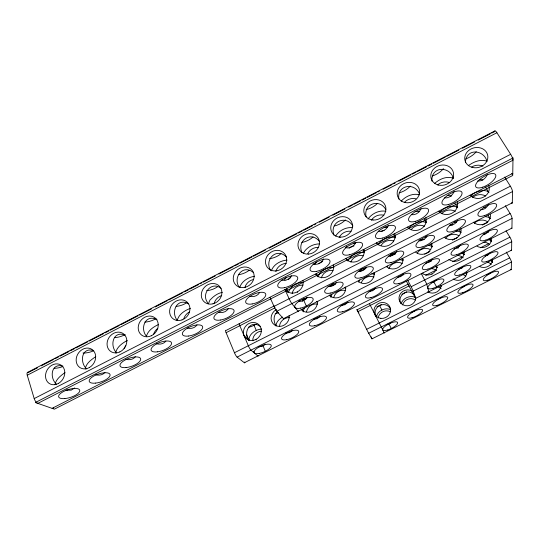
<?xml version="1.0" encoding="UTF-8"?>
<svg xmlns="http://www.w3.org/2000/svg" width="540" height="540" viewBox="0 0 540 540"><rect width="100%" height="100%" fill="white"/><g stroke="black" fill="none" stroke-linecap="round" stroke-linejoin="round"><path stroke-width="0.81" d="M431.946 181.136C430.785 166.435 449.496 165.584 453.391 178.18M115.661 352.917C116.728 347.058 122.344 343.116 127.271 340.477M358.844 312.876L356.927 309.616L367.666 331.405L371.965 338.85L511.299 269.487L511.414 262.042A3.55 0.634 62.6 0 0 509.693 257.857L506.25 252.099M406.471 281.293L415.679 298.363L511.596 250.155L511.724 241.697A3.787 0.722 62.8 0 0 509.888 237.175L506.075 230.877M274.178 305.957L226.024 330.453A3.868 0.709 63 0 0 226.112 332.681L234.448 352.748A3.915 0.722 63.3 0 0 237.107 357.109L244.357 362.745L511.933 228.123L512.082 218.43A4.057 0.83 63.1 0 0 510.111 213.516L505.305 205.693M269.953 297.338L274.016 306.41A4.232 0.479 63 0 0 276.777 311.263L283.459 318.681L512.318 202.804L512.487 191.585A4.367 0.965 63.5 0 0 510.368 186.206L504.671 177.093M376.508 316.683C377.494 310.824 385.519 306.909 390.724 309.798M146.34 336.71C147.575 330.811 153.326 326.889 158.49 324.533M177.242 320.504C178.605 314.361 184.815 310.338 190.424 308.394M465.453 162.331C465.939 148.156 483.779 149.344 486.972 161.285M288.529 292.397C290.156 286.274 297.094 282.319 303.19 282.386M239.74 287.496C241.589 281.198 248.393 277.189 254.59 276.244M401.146 303.791C402.577 298.276 409.833 295.117 415.017 297.182M271.343 270.803C273.476 264.458 280.638 260.483 287.071 260.118M358.729 282.11L359.282 280.51M318.107 276.743C320.22 270.614 327.672 266.591 333.983 267.638M347.895 261.103C350.325 255.069 357.959 251.276 364.271 252.653M303.325 253.469C306.113 247.563 313.025 243.878 319.437 243.898M352.944 226.024C345.721 214.265 329.218 222.082 333.929 235.13M454.086 191.437C452.743 195.359 448.781 198.464 444.528 197.903M386.91 266.841L387.308 266.011M378.047 244.958L380.072 242.075L383.535 239.483M388.348 225.315C386.964 229.426 382.462 232.234 378.162 231.215M421.011 208.602C419.627 212.49 415.537 215.359 411.358 214.663M355.84 242.183C354.355 246.382 349.529 248.886 345.249 247.597M487.188 174.751C485.73 178.538 481.829 181.514 477.65 180.961M302.427 301.111L304.297 298.418M323.602 258.903C322.036 263.068 317.108 265.268 312.916 263.905M335.624 236.101C338.985 230.56 345.931 227.023 352.39 227.603M427.127 235.69C425.723 238.903 422.26 241.164 418.716 240.732M291.506 275.751L288.549 279.504M396.725 251.329C395.3 254.401 391.925 256.459 388.523 256.061M330.473 286.51L333.531 283.277M457.495 220.475C456.044 223.459 452.817 225.599 449.449 225.308M368.044 219.024C371.817 213.543 379.242 209.945 385.877 211.295M488.248 204.869C486.83 207.671 483.928 209.79 480.721 209.763M359.357 280.368L359.62 279.929M307.071 297.216C305.505 300.301 301.806 301.901 298.465 301.205M336.629 282.218C335.036 285.302 331.331 286.949 327.956 286.234M408.55 228.67L410.326 226.49L413.161 224.397M366.417 267.098C364.878 269.987 361.51 271.708 358.27 271.235M259.652 292.451C257.749 296.075 253.118 297.418 249.359 296.176M489.389 230.256L486.621 233.267L483.091 234.495M331.945 294.043L330.932 297.223M304.466 308.057L303.548 310.041L303.413 311.857M460.627 244.937L457.792 247.833L453.971 248.92M228.204 308.718C226.307 312.059 222.001 313.268 218.437 312.235M432.068 259.51L429.428 262.13L425.898 263.203M197.012 324.844C195.068 328.01 190.904 329.042 187.461 328.084M347.942 302.083L345.067 304.682L340.963 305.444M375.725 288.077L372.809 290.696L368.982 291.478M403.711 273.962L400.761 276.608L397.197 277.398M439.25 212.517L443.799 208.737M320.207 316.217L317.264 318.688L313.43 319.329M359.08 271.323L361.348 269.176M401.166 201.197C405.52 196.364 412.857 192.935 419.351 194.805M463.158 266.436L460.964 268.441L458.17 269.406M292.666 330.244L289.656 332.586L285.815 333.086M135.392 356.67C133.292 359.579 129.249 360.241 125.962 359.303M489.915 253.024L487.694 255.049L485.15 255.98M165.901 341.071C163.789 343.98 159.739 344.689 156.431 343.717M436.415 279.97L433.931 282.015L431.109 282.751M265.322 344.162L262.507 346.268L258.95 346.802M104.956 372.37C102.816 375.098 98.928 375.638 95.742 374.767M74.756 387.936L71.199 390.143L66.083 390.177M434.383 183.668C439.175 179.206 446.884 175.649 453.323 178.315M318.782 263.79L320.686 262.271L322.697 261.488M470.549 195.932L472.649 194.177M415.375 310.271L415.017 310.615M440.181 297.898L439.817 298.249M465.143 285.451L463.05 286.916M490.273 272.916L489.078 273.895M349.076 248.191L351.358 246.591L354.024 245.896M390.555 322.738L390.184 323.062M468.362 165.659C473.425 161.885 480.62 158.841 486.864 161.217M289.406 278.512L285.64 280.348L281.158 280.152M289.575 278.424L290.817 277.547M414.828 310.777L411.649 312.215M439.621 298.411L437.157 299.7M389.995 323.217L387.025 324.493M472.878 194.022L473.627 193.556M64.955 372.613C60.791 375.617 55.843 379.337 54.986 384.737M277.756 311.607C273.031 314.658 273.362 321.476 275.92 325.843M95.715 356.704C91.287 359.606 85.914 363.454 85.226 369.11M488.855 274.03L487.924 274.496M413.417 224.242L414.234 223.803M473.884 193.401L474.431 193.104M282.663 317.068C279.531 318.917 275.954 321.86 276.007 325.843M383.805 239.335C387.275 237.58 391.77 235.966 395.489 237.904M381.139 231.363L384.082 230.411M361.598 269.028L362.387 268.65M444.076 208.589L444.92 208.163M27.749 372.296L494.849 130.943M28.58 372.398L37.571 367.754M41.317 365.816L53.312 359.62M54.81 358.844L58.556 356.913M60.055 356.137L69.046 351.493M70.544 350.717L74.291 348.779M75.789 348.003L87.784 341.813M89.282 341.037L103.518 333.68M105.017 332.903L108.769 330.973M110.268 330.197L119.259 325.553M120.758 324.776L137.997 315.873M139.495 315.097L151.483 308.9M155.23 306.963L167.225 300.773M168.723 299.997L182.959 292.64M184.457 291.863L188.204 289.926M189.702 289.156L198.7 284.506M200.198 283.736L201.697 282.96M203.195 282.184L215.183 275.994M218.929 274.057L233.172 266.699M234.671 265.923L238.417 263.986M239.915 263.216L251.903 257.02M253.402 256.244L265.397 250.054M269.143 248.117L281.131 241.92M282.629 241.144L296.872 233.786M298.37 233.017L302.117 231.079M303.615 230.303L312.606 225.659M314.111 224.883L315.61 224.107M319.356 222.176L329.096 217.141M332.843 215.204L344.837 209.007M348.584 207.076L352.33 205.139M353.828 204.363L360.572 200.88M362.07 200.104L365.816 198.167M367.315 197.397L376.312 192.746M377.811 191.977L379.31 191.201M383.056 189.263L392.047 184.619M393.545 183.843L395.044 183.067M398.79 181.136L410.785 174.94M412.283 174.163L416.03 172.226M417.528 171.457L426.519 166.806M428.018 166.037L431.764 164.099M433.269 163.323L445.257 157.127M446.756 156.357L458.744 150.161M462.496 148.223L474.485 142.027M478.231 140.096L490.219 133.9M491.717 133.124L494.721 131.578A4.685 1.094 64.4 0 1 496.908 132.725L510.671 154.312A4.739 1.127 64 0 1 512.966 160.245L37.834 403.387A4.448 1.931 61.5 0 1 34.196 398.581L27.25 375.226A4.408 1.883 60.6 0 1 28.364 372.323M27.25 375.226L496.908 132.725M261.691 329.029C255.893 329.319 248.522 334.085 248.927 340.49M34.196 398.581L510.671 154.312M274.016 306.41L510.368 186.206M226.112 332.681L275.137 307.76M276.777 311.263L512.487 191.585M424.697 254.131L429.921 251.485M452.311 240.172L457.542 237.526M482.173 225.079L487.397 222.44M234.448 352.748L510.111 213.516M237.107 357.109L512.082 218.43M357.048 309.798L408.416 283.979M425.669 275.306L436.171 270.027M452.682 261.731L461.687 257.209M480.445 247.779L488.693 243.628M357.878 311.661L409.32 285.822M407.747 280.3L411.17 286.733L509.888 237.175M415.651 298.154L413.242 291.067L511.724 241.697M366.606 329.312L509.693 257.857M368.651 333.254L511.414 262.042M474.998 192.814L475.571 192.544M414.518 223.661L415.361 223.27M445.21 208.028L446.067 207.664M476.152 192.287C480.067 190.863 485.393 189.257 488.97 192.226M415.645 223.155C418.952 221.893 423.131 220.739 426.37 222.77M390.67 254.293L393.181 253.739L395.678 253.996M462.814 287.017L461.855 287.321M446.351 207.549C449.834 206.361 454.37 205.153 457.589 207.603M362.657 268.542L366.026 268.117M487.681 274.59L486.709 274.86M419.715 239.625L420.269 239.47M222.304 292.343C217.985 293.234 214.11 295.772 211.12 298.951C208.656 299.997 208.751 307.26 207.137 301.934C201.319 292.862 212.078 280.922 221.123 288.36M420.836 239.362L424.177 239.537M450.11 224.721L452.621 224.91M456.131 231.059L458.906 231.41L460.85 232.457M485.231 216.635L488.261 217.141L490.219 218.457M399.789 259.585L403.063 260.489M371.75 273.685L374.49 274.367M428.429 245.396L430.745 245.896L432.27 246.915M344.27 287.699L345.877 288.05M316.643 301.583L317.824 301.813M429.064 260.759L431.224 261.461M385.783 209.486C379.431 198.146 362.954 203.897 366.147 216.918M62.977 366.154C50.882 362.651 49.37 378.088 56.491 384.203M488.491 239.564L490.388 240.381L491.528 241.623M93.656 350.602C81.277 346.673 79.427 362.671 86.758 369.002M456.658 247.394L458.291 248.042M483.692 233.766L485.096 234.306M124.895 335.029C112.752 330.345 109.465 346.12 116.694 352.991M462.004 253.125L464.137 254.549M435.409 266.504L437.103 267.658M156.971 319.619C145.233 313.531 139.523 328.793 146.738 336.589M188.669 303.885C177.1 297.074 170.255 312.215 177.417 320.517M461.268 267.597L462.071 268.049M486.844 254.988L487.809 255.589M415.125 297.243L415.53 297.5M491.089 260.159L492.683 262.211M260.489 326.565C250.58 318.951 242.271 332.39 249.19 340.477M253.51 272.612C242.912 263.635 232.423 277.506 239.294 287.422M466.142 272.997L466.803 273.733M440.883 285.397L441.477 286.045M244.046 335.671L249.379 340.355M286.578 257.182C276.925 246.915 264.033 259.295 270.553 270.365M255.805 339.505L256.271 339.923M263.243 346.235L265.295 351.297M413.937 294.874C408.166 287.665 397.298 295.083 400.579 303.224M319.37 241.299C310.892 230.735 296.615 240.793 301.954 252.558M363.082 249.804L364.176 251.053M393.383 234.347L395.543 237.215M485.555 187.036L488.761 192.544M424.109 218.977L426.303 222.169M454.889 203.283L457.502 207.522M285.356 289.487L287.26 291.87M402.077 258.343L403.103 259.794M285.107 289.568A10.186 9.268 -37.2 0 0 297.236 291.965L297.54 292.383M303.939 300.76L306.329 306.045M374.173 273.031L374.476 273.436M430.663 244.148L432.236 246.767M390.643 309.163C385.756 299.673 371.493 306.49 376.015 316.244M459.297 229.649L460.937 232.538M428.483 291.35L428.861 291.762L426.526 283.608L421.254 273.51M488.295 215.251L490.016 218.687M436.151 265.882L437.171 267.746M371.965 338.85L371.068 336.865M419.371 193.59C414.045 181.737 396.617 185.443 398.864 199.118M463.05 252.612L464.103 254.732M369.401 303.588L384.277 332.903M490.01 239.051L491.191 241.637M436.583 286.868L433.991 282.258M427.403 287.199L427.815 287.969M384.237 332.836L384.041 332.417M411.17 286.733L413.242 291.067M374.713 314.185L375.786 316.238M441.126 285.37L441.416 285.957M379.613 305.572L381.922 310.115M391.284 328.523L389.07 324.175M382.34 329.184L382.712 329.913M491.461 259.936L492.352 262.197M466.358 272.99L466.79 273.996M295.906 283.736L296.069 284.074M303.028 311.29L302.218 309.184M286.612 289.231L287.982 292.329M294.611 306.619L295.016 307.496M284.945 289.622L289.13 298.728A4.246 0.392 63.1 0 0 291.843 303.615L298.1 311.269A4.117 0.371 63.1 0 0 298.289 310.946M403.259 275.022L402.887 274.131M254.043 325.289L256.271 330.433M246.699 334.928L249.143 340.666M253.726 351.419L254.441 353.086M287.766 291.829L286.808 288.711M330.487 296.831L329.906 295.164M317.412 276.723L316.507 273.564M346.781 259.922L346.43 258.296M431.872 273.969L431.973 274.354M376.738 243.736L376.643 243.189M476.26 151.72A11.421 4.873 -32.7 0 1 466.04 158.8M443.408 168.649A11.239 4.894 -31.5 0 1 432.479 175.912M410.258 186.145A11.077 4.901 -30.3 0 1 399.188 192.834M377.372 203.465A10.942 4.901 -29 0 1 366.161 209.567M345.418 219.929A10.827 4.887 -27.6 0 1 334.321 225.97M313.085 236.912A10.746 4.86 -26.2 0 1 301.806 242.393M281.003 253.706A10.685 4.826 -24.9 0 1 269.555 258.64M249.176 270.324A10.652 4.786 -23.5 0 1 238.464 274.658M217.593 286.754A10.638 4.732 -22.2 0 1 206.699 290.615M186.26 303.007A10.645 4.671 -21 0 1 176.094 306.382M155.952 318.613A10.672 4.597 -19.8 0 1 144.815 322.063M125.125 334.557A10.719 4.523 -18.8 0 1 114.683 337.595M93.717 350.73A10.787 4.442 -17.8 0 1 83.032 352.957M62.343 366.714A10.861 4.354 -17 0 1 54.196 368.3M471.589 167.056A11.165 9.72 -13 0 1 482.963 166.131M437.481 184.95A11.023 9.713 -15.8 0 1 449.327 182.473M404.541 202.21A10.901 9.707 -19.2 0 1 415.955 198.767M371.324 220.266A10.787 9.68 -23.1 0 1 383.9 215.21M339.134 237.445A10.692 9.646 -27.6 0 1 351.081 231.309M307.726 253.564A10.618 9.599 -32.5 0 1 318.539 247.361M275.798 271.512A10.557 9.538 -37.3 0 1 286.281 263.378M244.89 287.368A10.51 9.457 -41.9 0 1 253.341 279.511M214.232 303.095A10.483 9.369 -46 0 1 221.724 295.515M183.823 318.701A10.469 9.268 -49.6 0 1 189.587 311.843M153.657 334.172A10.456 9.16 -52.5 0 1 157.849 328.32M124.119 348.53A10.456 9.052 -54.9 0 1 125.766 345.789M67.433 390.704A10.476 8.822 -58.5 0 1 66.731 390.143M511.724 173.549A4.583 1.06 63.8 0 0 512.764 173.387L52.103 408.355A4.313 1.823 62 0 0 53.494 407.302M283.716 318.33A4.111 0.452 63.1 0 1 283.459 318.681M512.318 202.804A4.239 0.905 63.3 0 1 511.36 202.804M321.334 277.898A9.848 9.032 -31.9 0 1 333.052 270.459M350.838 262.096A9.916 9.072 -26.7 0 1 363.292 255.751M381.132 245.349A10.004 9.099 -22 0 1 393.761 241.016M411.338 229.439A10.098 9.119 -17.9 0 1 424.447 226.24M441.848 213.476A10.213 9.126 -14.5 0 1 455.328 211.424M488.835 185.652A10.76 9.437 -12.4 0 1 483.557 197.141A10.76 9.437 -12.4 0 1 470.151 195.183M479.642 179.476A10.76 9.437 -12.4 0 1 482.827 180.043M302.913 280.483A10.186 9.268 -37.2 0 1 297.236 291.965M284.573 279.875A10.186 9.268 -37.2 0 1 286.342 277.385M333.275 264.998A10.247 9.329 -32.2 0 1 327.665 276.48A10.247 9.329 -32.2 0 1 315.333 274.151M314.672 264.485A10.247 9.329 -32.2 0 1 316.426 261.988M363.886 249.386A10.314 9.369 -27.2 0 1 358.344 260.867A10.314 9.369 -27.2 0 1 345.796 258.606M346.1 247.246A10.314 9.369 -27.2 0 1 346.754 246.476M353.491 243.027A10.314 9.369 -27.2 0 1 355.523 242.96M394.747 233.644A10.409 9.403 -22.6 0 1 389.266 245.126A10.409 9.403 -22.6 0 1 376.508 242.946M384.115 227.36A10.409 9.403 -22.6 0 1 387.214 227.387M425.858 217.775A10.51 9.423 -18.6 0 1 420.437 229.264A10.51 9.423 -18.6 0 1 407.471 227.151M414.99 211.565A10.51 9.423 -18.6 0 1 419.168 211.775M457.218 201.778A10.631 9.43 -15.2 0 1 451.872 213.266A10.631 9.43 -15.2 0 1 438.683 211.235M447.167 195.548A10.631 9.43 -15.2 0 1 451.373 196.128M472.649 197.451A10.328 9.126 -11.7 0 1 485.602 196.013M450.346 225.045A10.537 3.908 -30 0 0 452.662 231.505A10.537 3.908 -30 0 0 465.358 220.732A10.537 3.908 -30 0 0 450.346 225.045A9.632 3.652 -29.9 0 0 450.961 224.465M292.133 293.598A9.794 8.978 -37.1 0 1 303.041 285.134M244.715 362.016A3.807 0.682 63.4 0 1 244.357 362.745M239.638 323.528A3.875 0.634 63 0 0 239.821 325.715L248.326 345.742A3.922 0.648 63.2 0 0 250.945 350.129L257.837 355.961A3.814 0.614 63.3 0 0 258.215 355.664M422.226 239.294A9.518 3.659 -29 0 1 420.059 240.894M394.362 253.435A9.43 3.652 -28 0 1 390.008 256.298M365.357 268.522A9.349 3.645 -27.1 0 1 360.099 271.323M335.765 283.804A9.288 3.625 -26.1 0 1 331.067 285.761M306.335 298.688A9.241 3.605 -25.2 0 1 303.048 299.774M278.539 312.707A9.207 3.578 -24.2 0 1 275.211 313.659M256.149 324.068A9.187 3.55 -23.3 0 1 248.38 327.281M490.509 214.495A9.983 8.87 -11 0 1 484.778 223.769A9.983 8.87 -11 0 1 473.377 222.23M483.57 207.218A9.983 8.87 -11 0 1 485.447 207.866M474.329 223.283A9.612 8.593 -10.3 0 1 487.809 221.9M460.964 228.515A9.869 8.87 -13.8 0 1 456.206 238.208A9.869 8.87 -13.8 0 1 444.798 237.634M454.343 222.055A9.869 8.87 -13.8 0 1 456.192 222.71M445.675 238.187A9.511 8.6 -13.1 0 1 458.845 235.663M431.798 243.284A9.767 8.863 -17.3 0 1 426.985 252.976A9.767 8.863 -17.3 0 1 415.739 252.342M425.338 236.776A9.767 8.863 -17.3 0 1 426.269 237.067M417.285 253.044A9.409 8.593 -16.5 0 1 430.832 249.818M402.962 258.809A9.673 8.849 -21.4 0 1 397.143 268.063A9.673 8.849 -21.4 0 1 386.249 266.348M388.814 268.697A9.322 8.579 -20.7 0 1 402.253 263.432M374.112 272.491A9.592 8.822 -26.3 0 1 369.212 282.177A9.592 8.822 -26.3 0 1 358.276 281.435M361.334 282.596A9.248 8.559 -25.7 0 1 373.835 277.007M345.593 286.936A9.531 8.789 -31.6 0 1 340.234 296.838A9.531 8.789 -31.6 0 1 329.245 295.218M333.774 297.27A9.187 8.525 -31.2 0 1 345.607 290.554M317.372 302.144A9.477 8.735 -37 0 1 311.884 311.162A9.477 8.735 -37 0 1 301.664 310.095M299.281 301.516A9.477 8.735 -37 0 1 299.579 300.618M306.484 311.857A9.139 8.478 -36.9 0 1 317.56 304.081M289.19 315.495A9.443 8.674 -42.2 0 1 282.163 326.025A9.443 8.674 -42.2 0 1 271.505 320.915A9.443 8.674 -42.2 0 1 276.575 309.447M279.47 326.349A9.106 8.417 -42.3 0 1 289.717 317.601M511.933 228.123A3.942 0.783 62.9 0 1 511.205 228.177M252.713 340.733A9.086 8.343 -47 0 1 261.218 331.155M491.643 238.788A9.315 8.37 -9.6 0 1 486.655 246.449A9.315 8.37 -9.6 0 1 476.982 246.166M487.661 232.092A9.315 8.37 -9.6 0 1 488.396 232.578M483.125 242.217A8.991 8.12 -8.8 0 1 489.665 244.539M464.137 251.762A9.214 8.37 -12.4 0 1 459.169 260.26A9.214 8.37 -12.4 0 1 448.909 259.43M457.69 255.481A8.896 8.127 -11.6 0 1 463.226 257.823M436.914 266.321A9.119 8.37 -15.8 0 1 431.879 273.969A9.119 8.37 -15.8 0 1 422.456 273.591M511.596 250.155A3.692 0.689 62.7 0 1 511.056 250.243M422.55 273.706A8.809 8.12 -15 0 1 422.969 272.95M431.521 268.643A8.809 8.12 -15 0 1 436.354 270.479M406.586 291.823A8.282 2.828 -27.5 0 1 401.902 294.266M381.571 304.472A8.222 2.821 -26.8 0 1 376.846 306.74M492.588 259.268A8.728 7.918 -8.2 0 1 479.594 266.564M487.924 262.265A8.451 7.695 -7.4 0 1 491.231 264.499M466.837 272.153A8.64 7.918 -10.8 0 1 462.132 279.356A8.64 7.918 -10.8 0 1 453.175 278.991M463.118 274.671A8.363 7.702 -10 0 1 465.845 276.379M441.194 285.768A8.559 7.918 -14.3 0 1 427.68 291.749M438.467 287.003A8.282 7.702 -13.4 0 1 441.153 288.725M415.827 297.675A8.478 7.911 -18.6 0 1 405.52 305.687A8.478 7.911 -18.6 0 1 399.749 294.827A8.478 7.911 -18.6 0 1 412.405 291.242M402.617 304.931A8.208 7.695 -17.8 0 1 415.409 300.004M511.299 269.487A3.47 0.601 62.5 0 1 510.523 269.21M378.202 317.858A8.147 7.682 -23.2 0 1 390.373 311.776M513 157.97L512.73 175.5L54.398 409.158L35.37 402.53L513 157.97M482.747 187.171A11.623 4.543 -31.8 0 0 495.592 174.636A11.623 4.543 -31.8 0 0 478.757 180.394A11.623 4.543 -31.8 0 0 482.747 187.171M448.787 204.37A11.435 4.556 -30.8 0 0 461.882 192.233A11.435 4.556 -30.8 0 0 445.304 197.269A11.435 4.556 -30.8 0 0 448.787 204.37M415.3 221.353A11.266 4.563 -29.7 0 0 428.436 209.594A11.266 4.563 -29.7 0 0 411.986 214.144A11.266 4.563 -29.7 0 0 415.3 221.353M382.408 238.093A11.131 4.563 -28.5 0 0 395.233 226.658A11.131 4.563 -28.5 0 0 378.695 231.12A11.131 4.563 -28.5 0 0 382.408 238.093M349.292 254.819A11.016 4.55 -27.3 0 0 362.435 243.776A11.016 4.55 -27.3 0 0 346.073 247.617A11.016 4.55 -27.3 0 0 349.292 254.819M316.447 271.384A10.928 4.529 -26.1 0 0 329.926 260.746A10.928 4.529 -26.1 0 0 313.733 263.993A10.928 4.529 -26.1 0 0 316.447 271.384M284.357 287.705A10.868 4.496 -24.9 0 0 297.628 277.344A10.868 4.496 -24.9 0 0 281.252 280.564A10.868 4.496 -24.9 0 0 284.357 287.705M252.207 303.953A10.834 4.455 -23.6 0 0 265.673 293.929A10.834 4.455 -23.6 0 0 249.311 296.798A10.834 4.455 -23.6 0 0 252.207 303.953M220.435 320.038A10.82 4.401 -22.5 0 0 233.989 310.311A10.82 4.401 -22.5 0 0 217.546 312.984A10.82 4.401 -22.5 0 0 220.435 320.038M188.386 336.062A10.827 4.347 -21.4 0 0 202.655 326.781A10.827 4.347 -21.4 0 0 186.489 328.738A10.827 4.347 -21.4 0 0 188.386 336.062M157.484 351.837A10.854 4.28 -20.3 0 0 171.47 342.704A10.854 4.28 -20.3 0 0 154.926 344.885A10.854 4.28 -20.3 0 0 157.484 351.837M126.09 367.571A10.901 4.205 -19.4 0 0 140.663 358.803A10.901 4.205 -19.4 0 0 124.267 360.49A10.901 4.205 -19.4 0 0 126.09 367.571M95.486 383.117A10.962 4.131 -18.5 0 0 110.045 374.531A10.962 4.131 -18.5 0 0 93.386 376.279A10.962 4.131 -18.5 0 0 95.486 383.117M64.82 398.574A11.043 4.05 -17.7 0 0 79.738 390.238A11.043 4.05 -17.7 0 0 63.032 391.777A11.043 4.05 -17.7 0 0 64.82 398.574M472.662 167.481A11.664 10.071 -13.7 0 0 487.62 154.892A11.664 10.071 -13.7 0 0 468.578 150.532A11.664 10.071 -13.7 0 0 472.662 167.481M438.473 185.031A11.515 10.064 -16.5 0 0 453.377 172.503A11.515 10.064 -16.5 0 0 434.693 168.008A11.515 10.064 -16.5 0 0 438.473 185.031M405.621 202.642A11.38 10.051 -19.8 0 0 419.189 189.02A11.38 10.051 -19.8 0 0 400.315 186.064A11.38 10.051 -19.8 0 0 405.621 202.642M373.025 220.016A11.259 10.024 -23.7 0 0 385.236 205.436A11.259 10.024 -23.7 0 0 366.329 203.999A11.259 10.024 -23.7 0 0 373.025 220.016M340.666 237.161A11.158 9.983 -28.1 0 0 351.54 221.758A11.158 9.983 -28.1 0 0 332.721 221.805A11.158 9.983 -28.1 0 0 340.666 237.161M308.576 254.09A11.077 9.929 -32.7 0 0 318.087 237.965A11.077 9.929 -32.7 0 0 299.464 239.504A11.077 9.929 -32.7 0 0 308.576 254.09M276.777 270.797A11.009 9.862 -37.4 0 0 284.863 254.036A11.009 9.862 -37.4 0 0 266.544 257.114A11.009 9.862 -37.4 0 0 276.777 270.797M245.248 287.267A10.962 9.774 -41.8 0 0 251.863 269.993A10.962 9.774 -41.8 0 0 233.962 274.651A10.962 9.774 -41.8 0 0 245.248 287.267M212.996 303.818A10.928 9.68 -45.8 0 0 219.74 286.531A10.928 9.68 -45.8 0 0 202.054 291.094A10.928 9.68 -45.8 0 0 212.996 303.818M182.007 319.923A10.915 9.572 -49.2 0 0 187.252 302.238A10.915 9.572 -49.2 0 0 170.073 308.401A10.915 9.572 -49.2 0 0 182.007 319.923M151.261 335.792A10.901 9.457 -52.1 0 0 154.987 317.864A10.901 9.457 -52.1 0 0 138.429 325.6A10.901 9.457 -52.1 0 0 151.261 335.792M119.799 351.932A10.901 9.342 -54.5 0 0 123.707 333.976A10.901 9.342 -54.5 0 0 107.305 341.638A10.901 9.342 -54.5 0 0 119.799 351.932M89.546 367.436A10.908 9.221 -56.5 0 0 91.949 349.387A10.908 9.221 -56.5 0 0 76.248 358.601A10.908 9.221 -56.5 0 0 89.546 367.436M58.61 383.312A10.915 9.099 -58.1 0 0 61.216 365.229A10.915 9.099 -58.1 0 0 45.63 374.375A10.915 9.099 -58.1 0 0 58.61 383.312M300.645 308.111A10.064 3.854 -25 0 0 313.085 298.728A10.064 3.854 -25 0 0 298.087 301.934A10.064 3.854 -25 0 0 300.645 308.111M422.105 246.982A10.402 3.908 -29 0 0 434.336 236.466A10.402 3.908 -29 0 0 419.162 240.874A10.402 3.908 -29 0 0 422.105 246.982M330.278 293.099A10.118 3.881 -26 0 0 343.076 283.52A10.118 3.881 -26 0 0 328.327 286.585A10.118 3.881 -26 0 0 330.278 293.099M360.909 277.796A10.193 3.895 -27.1 0 0 373.201 267.853A10.193 3.895 -27.1 0 0 358.155 271.627A10.193 3.895 -27.1 0 0 360.909 277.796M391.001 262.555A10.287 3.908 -28.1 0 0 403.704 252.389A10.287 3.908 -28.1 0 0 388.861 256.041A10.287 3.908 -28.1 0 0 391.001 262.555M484.279 215.649A10.692 3.895 -30.9 0 0 496.503 204.525A10.692 3.895 -30.9 0 0 481.1 209.682A10.692 3.895 -30.9 0 0 484.279 215.649M253.739 340.274A9.423 8.593 -46.7 0 0 259.382 325.222A9.423 8.593 -46.7 0 0 243.992 329.002A9.423 8.593 -46.7 0 0 253.739 340.274M259.24 353.43A9.322 3.287 -23.4 0 0 271.228 345.303A9.322 3.287 -23.4 0 0 257.452 348.003A9.322 3.287 -23.4 0 0 259.24 353.43M485.851 240.077A9.902 3.382 -30.1 0 0 497.232 230.087A9.902 3.382 -30.1 0 0 482.915 235.015A9.902 3.382 -30.1 0 0 485.851 240.077M456.421 254.752A9.774 3.389 -29.4 0 0 468.268 245.032A9.774 3.389 -29.4 0 0 454.329 249.21A9.774 3.389 -29.4 0 0 456.421 254.752M427.964 269.075A9.666 3.389 -28.6 0 0 439.405 259.571A9.666 3.389 -28.6 0 0 425.324 263.831A9.666 3.389 -28.6 0 0 427.964 269.075M398.986 283.5A9.565 3.382 -27.7 0 0 410.886 274.279A9.565 3.382 -27.7 0 0 397.136 277.857A9.565 3.382 -27.7 0 0 398.986 283.5M370.933 297.614A9.491 3.375 -26.9 0 0 382.475 288.596A9.491 3.375 -26.9 0 0 368.543 292.275A9.491 3.375 -26.9 0 0 370.933 297.614M342.36 311.81A9.423 3.362 -26 0 0 354.389 303.075A9.423 3.362 -26 0 0 340.767 306.126A9.423 3.362 -26 0 0 342.36 311.81M314.705 325.728A9.376 3.341 -25.1 0 0 326.416 317.162A9.376 3.341 -25.1 0 0 312.579 320.335A9.376 3.341 -25.1 0 0 314.705 325.728M286.51 339.707A9.342 3.314 -24.3 0 0 298.762 331.439A9.342 3.314 -24.3 0 0 285.235 333.99A9.342 3.314 -24.3 0 0 286.51 339.707M433.067 288.306A9.025 2.963 -28.2 0 0 443.813 279.659A9.025 2.963 -28.2 0 0 430.677 283.763A9.025 2.963 -28.2 0 0 433.067 288.306M486.513 261.562A9.227 2.957 -29.5 0 0 497.975 252.531A9.227 2.957 -29.5 0 0 485.082 256.5A9.227 2.957 -29.5 0 0 486.513 261.562M459.695 274.982A9.119 2.963 -28.9 0 0 470.799 266.146A9.119 2.963 -28.9 0 0 457.785 270.182A9.119 2.963 -28.9 0 0 459.695 274.982M380.876 318.377A8.417 7.897 -24 0 0 390.049 307.3A8.417 7.897 -24 0 0 375.82 305.667A8.417 7.897 -24 0 0 380.876 318.377M387.342 330.082A8.33 2.606 -26.6 0 0 397.622 322.481A8.33 2.606 -26.6 0 0 385.499 325.964A8.33 2.606 -26.6 0 0 387.342 330.082M487.755 280.206A8.633 2.612 -29 0 0 498.514 271.944A8.633 2.612 -29 0 0 486.425 275.778A8.633 2.612 -29 0 0 487.755 280.206M462.571 292.748A8.546 2.612 -28.4 0 0 473.013 284.654A8.546 2.612 -28.4 0 0 460.816 288.549A8.546 2.612 -28.4 0 0 462.571 292.748M436.921 305.397A8.464 2.612 -27.8 0 0 447.761 297.5A8.464 2.612 -27.8 0 0 435.915 300.827A8.464 2.612 -27.8 0 0 436.921 305.397M412.054 317.776A8.39 2.612 -27.2 0 0 422.611 310.034A8.39 2.612 -27.2 0 0 410.63 313.436A8.39 2.612 -27.2 0 0 412.054 317.776"/></g></svg>
